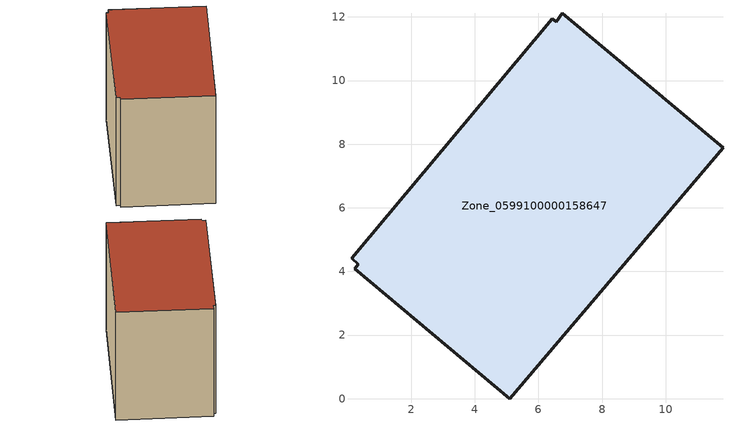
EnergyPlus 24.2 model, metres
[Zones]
Zone_0599100000158647
 floor ground (C_G): 6.43,11.94 6.56,11.85 6.75,12.11 11.8,7.89 5.1,0 0.22,4.08 0.34,4.23 0.12,4.41 z0
 wall outside (C_F): 11.8,7.89 6.75,12.11 6.56,11.85 6.43,11.94 0.12,4.41 0.34,4.23 0.22,4.08 5.1,0 11.8,7.89 z0:8.83
 roof outside (C_R): 6.56,11.85 6.43,11.94 0.12,4.41 0.34,4.23 0.22,4.08 5.1,0 11.8,7.89 6.75,12.11 z8.83
[BUILDING]
Pand.0599100000158647: North Axis=0; Terrain=City; Loads Convergence Tolerance Value=0.04; Temperature Convergence Tolerance Value=0.4; Solar Distribution=FullExterior; Maximum Number of Warmup Days=25; Minimum Number of Warmup Days=1
[Site:Location]
Rotterdam.The.Hague.AP_ZH_NLD Design_Conditions: Latitude=51.96; Longitude=4.45; Time Zone=1; Elevation=-4.5
[SITE:GROUNDTEMPERATURE:BUILDINGSURFACE]
18, 18, 18, 18, 18, 18, 18, 18, 18, 18, 18, 18
[MATERIAL] Thermal Absorptance=0.9; Solar Absorptance=0.7; Visible Absorptance=0.7
Name | Roughness | Thickness | Conductivity | Density | Specific Heat
G.TC.1946-1964 | MediumSmooth | 0.15 | 1 | 540 | 1210
F.TC.1946-1964 | Rough | 0.3 | 0.857143 | 1920 | 840
R.TC.1946-1964 | MediumRough | 0.2 | 0.235294 | 1500 | 1000
[CONSTRUCTION]
C_G: G.TC.1946-1964
C_F: F.TC.1946-1964
C_R: R.TC.1946-1964
[ZONE]
Zone_0599100000158647: Type=1; Multiplier=1; Ceiling Height=Autocalculate; Volume=Autocalculate; Floor Area=autocalculate; Part of Total Floor Area=Yes
[ZONEINFILTRATION:DESIGNFLOWRATE]
Infil_Zone_0599100000158647: Zone or ZoneList or Space or SpaceList=Zone_0599100000158647; Schedule=AlwaysOn; Design Flow Rate Calculation Method=Flow/Area; Flow Rate per Floor Area=0.003; Constant Term Coefficient=1; Temperature Term Coefficient=0; Velocity Term Coefficient=0; Velocity Squared Term Coefficient=0
[HVACTEMPLATE:ZONE:IDEALLOADSAIRSYSTEM]
Zone_0599100000158647: Maximum Heating Supply Air Temperature=50; Minimum Cooling Supply Air Temperature=13; Maximum Heating Supply Air Humidity Ratio=0.0156; Minimum Cooling Supply Air Humidity Ratio=0.0077; Heating Limit=NoLimit; Cooling Limit=NoLimit; Dehumidification Control Type=ConstantSensibleHeatRatio; Cooling Sensible Heat Ratio=0.7; Dehumidification Setpoint=60; Humidification Control Type=None; Humidification Setpoint=30; Outdoor Air Method=None; Outdoor Air Flow Rate per Person=0.00944; Outdoor Air Flow Rate per Zone Floor Area=0; Outdoor Air Flow Rate per Zone=0; Demand Controlled Ventilation Type=None; Outdoor Air Economizer Type=NoEconomizer; Heat Recovery Type=None; Sensible Heat Recovery Effectiveness=0.7; Latent Heat Recovery Effectiveness=0.65
[ZONECONTROL:THERMOSTAT]
ThermostatControl_Zone_0599100000158647: Zone or ZoneList=Zone_0599100000158647; Control Type Schedule=DualSetpointControlType; Control 1=Thermostat_Zone_0599100000158647; Temperature Difference Between Cutout And Setpoint=0
[THERMOSTATSETPOINT:DUALSETPOINT]
Thermostat_Zone_0599100000158647: Heating Setpoint Temperature Schedule=HeatingSetpoint_Zone_0599100000158647; Cooling Setpoint Temperature Schedule=CoolingSetpoint_Zone_0599100000158647
[SCHEDULE:COMPACT]
HeatingSetpoint_Zone_0599100000158647: Through: 12/31, For: AllDays, Until: 24:00, 21
CoolingSetpoint_Zone_0599100000158647: Through: 12/31, For: AllDays, Until: 24:00, 24
DualSetpointControlType: Through: 12/31, For: AllDays, Until: 24:00, 4
AlwaysOn: Through: 12/31, For: AllDays, Until: 24:00, 1
